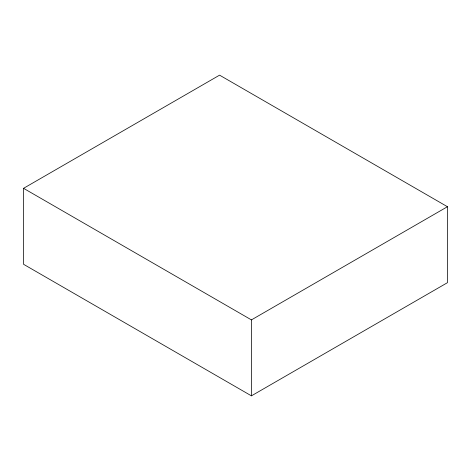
<?xml version="1.0" encoding="UTF-8"?>
<svg xmlns="http://www.w3.org/2000/svg" width="471" height="471" viewBox="0 0 471 471"><rect width="100%" height="100%" fill="white"/><g stroke="black" fill="none" stroke-linecap="round" stroke-linejoin="round"><path stroke-width="0.71" d="M23.55 188.323L219.574 75.154L447.45 206.716L447.45 282.677L251.426 395.846L23.55 264.284L23.55 188.323L251.426 319.891L447.45 206.716M251.426 319.891L251.426 395.846"/></g></svg>
